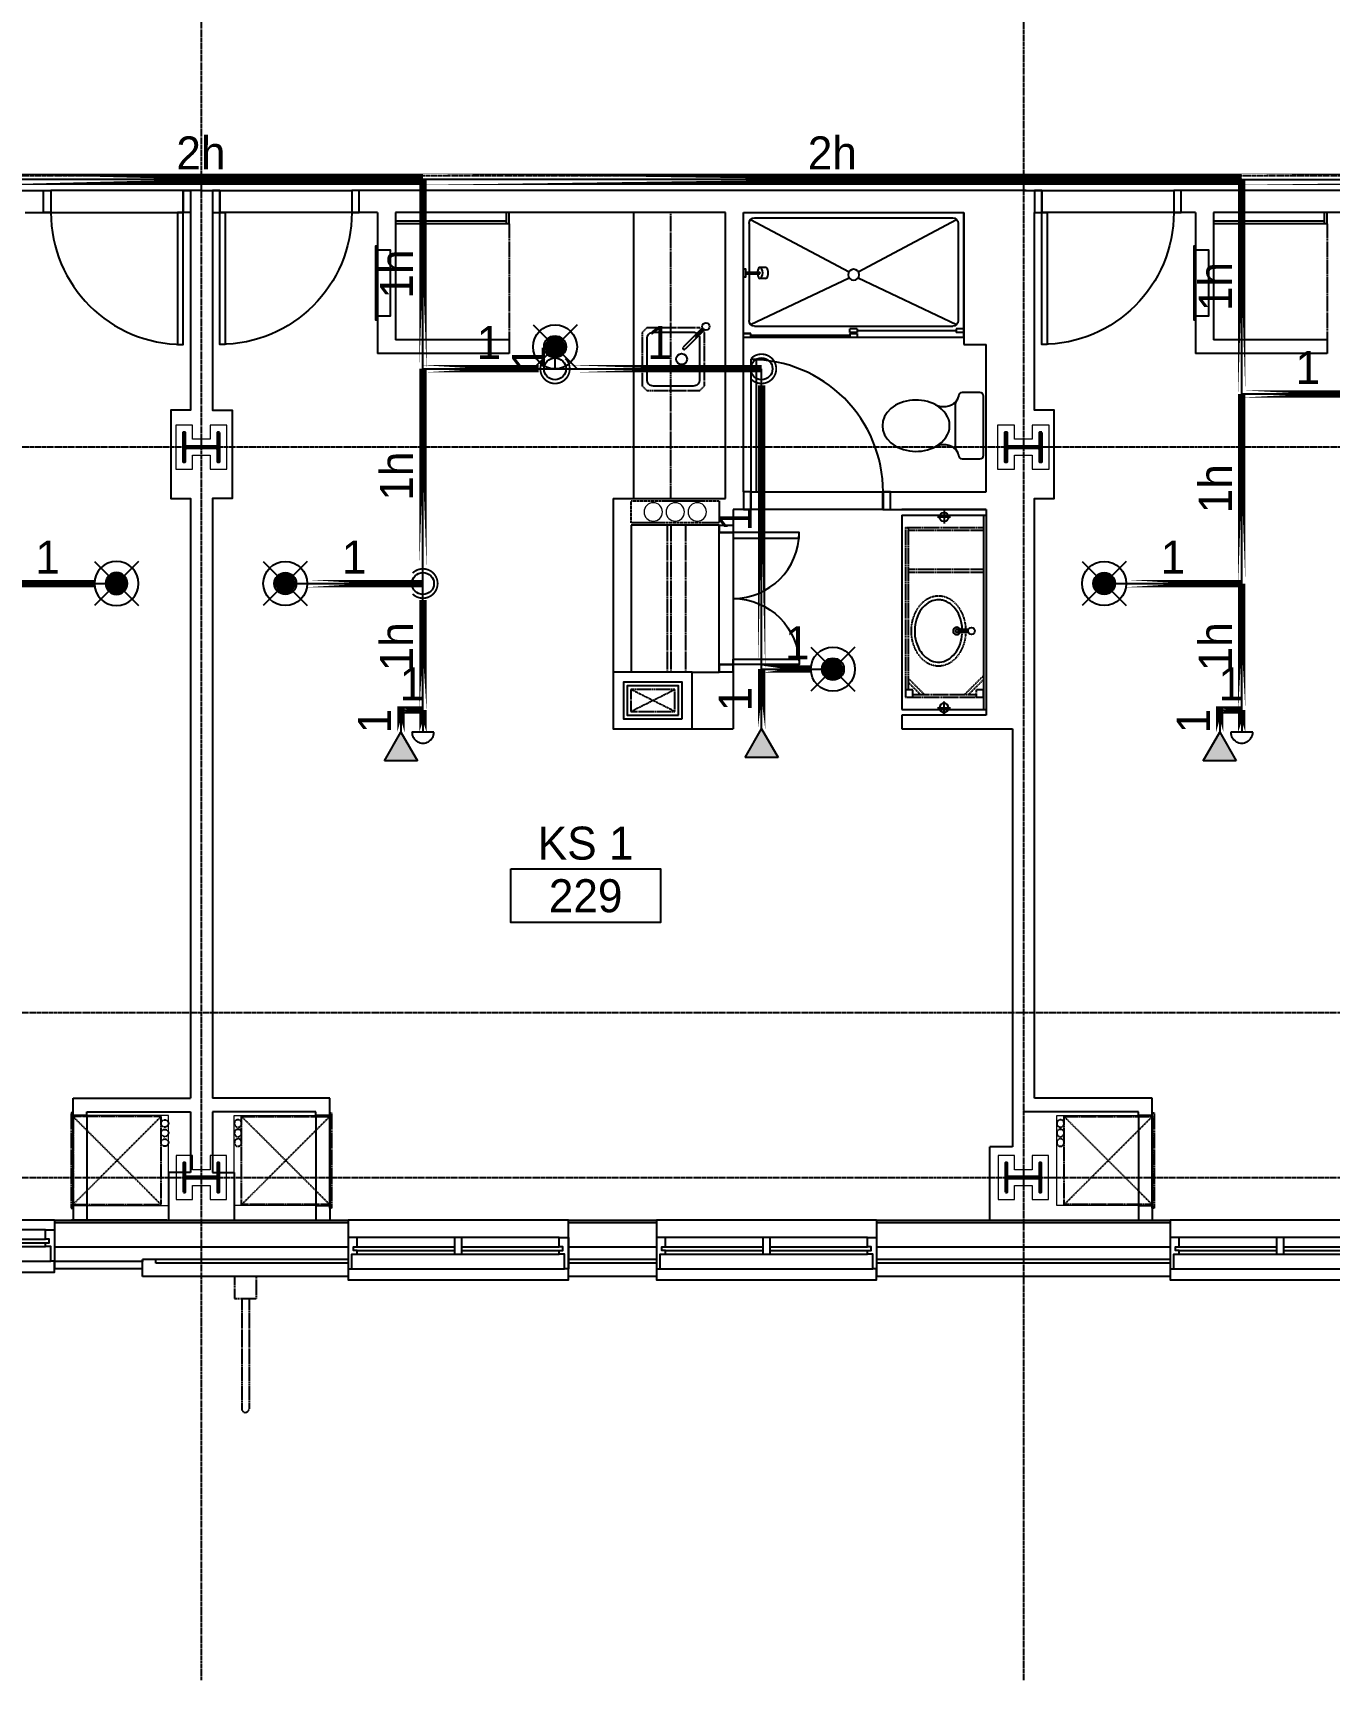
# Model space of a CAD drawing. Header units: inches. Extents: x -6955 to 13123, y -1334 to 3701.
# Drawn here: x 2515.7 to 2868.9, y 1223.6 to 1672.5 of the extents above; entities that cross this region are included whole.
import ezdxf
from ezdxf.enums import TextEntityAlignment as Align

# ---------------------------------------------------------------- set-up
doc = ezdxf.new("R2010")
doc.units = ezdxf.units.IN
doc.header["$MEASUREMENT"] = 0
doc.linetypes.add('CENTER2', pattern=[1.125, 0.75, -0.125, 0.125, -0.125])
doc.linetypes.add('HIDDEN2', pattern=[0.1875, 0.125, -0.0625])
for name, color, linetype, lineweight in [('A-Detl-Hatch', 1, 'Continuous', 18), ('A-Detl-Wide', 2, 'Continuous', 35), ('S-Detl-Hatch', 1, 'Continuous', 18)]:
    doc.layers.add(name, color=color, linetype=linetype, lineweight=lineweight)
for name, color, linetype in [('A-Door', 7, 'Continuous'), ('A-Door-Head', 8, 'Continuous'), ('A-Eqpm', 4, 'Continuous'), ('A-Flor-Case', 6, 'Continuous'), ('A-Flor-Case-Hidden', 8, 'HIDDEN2'), ('A-Flor-Outline', 4, 'Continuous'), ('A-Flor-Ovhd', 1, 'HIDDEN2'), ('A-Flor-Pfix', 7, 'Continuous'), ('A-Flor-Wall Mtd Fixture', 7, 'Continuous'), ('A-Glaz', 7, 'Continuous'), ('A-Glaz-Sill', 8, 'Continuous'), ('A-Grid(SmallScale)', 11, 'CENTER2'), ('A-HVAC', 6, 'HIDDEN2'), ('A-Tag-Rm(Scale)', 7, 'Continuous'), ('A-Wall-Full', 7, 'Continuous'), ('A-Wall-Hatch', 15, 'Continuous'), ('headdn', 7, 'Continuous'), ('PIPEBL', 4, 'Continuous'), ('pipemn', 6, 'Continuous'), ('PIPESPC', 7, 'Continuous'), ('S-Grid-Iden', 7, 'Continuous'), ('spk-cap', 7, 'Continuous'), ('spk-piperise', 7, 'Continuous'), ('TIDYPIPE', 7, 'Continuous')]:
    doc.layers.add(name, color=color, linetype=linetype)
doc.layers.add('G-Anno-Nplt', color=140, linetype='Continuous', lineweight=18, plot=False)
doc.styles.add('PIPE', font='PIPE.SHX')

# ---------------------------------------------------------------- blocks, each defined once
blk = doc.blocks.new('EXTERIOR WINDOW')
at = {"layer": 'A-Glaz'}
for p, q in [((3829.83, -10349.67), (3856.33, -10349.67)), ((3858.33, -10349.67), (3884.83, -10349.67)), ((3829.83, -10350.67), (3856.33, -10350.67)), ((3829.83, -10351.67), (3884.83, -10351.67)), ((3858.33, -10350.67), (3884.83, -10350.67))]:
    blk.add_line(p, q, dxfattribs=at)
for points in [[(3829.83, -10349.67), (3829.83, -10347.17), (3827.33, -10347.17), (3827.33, -10355.67), (3828.33, -10355.67), (3828.33, -10351.67), (3829.83, -10351.67), (3829.83, -10350.67), (3828.83, -10350.67), (3828.83, -10349.67), (3829.83, -10349.67)], [(3884.83, -10349.67), (3884.83, -10347.17), (3887.33, -10347.17), (3887.33, -10355.67), (3886.33, -10355.67), (3886.33, -10351.67), (3884.83, -10351.67), (3884.83, -10350.67), (3885.83, -10350.67), (3885.83, -10349.67), (3884.83, -10349.67)]]:
    blk.add_lwpolyline(points, dxfattribs=at)
blk.add_lwpolyline([(3858.33, -10347.17), (3856.33, -10347.17), (3856.33, -10351.67), (3858.33, -10351.67)], close=True, dxfattribs=at)
at = {"layer": 'A-Glaz-Sill'}
for p, q in [((3887.33, -10342.42), (3827.33, -10342.42)), ((3884.83, -10347.17), (3829.83, -10347.17)), ((3828.33, -10355.67), (3886.33, -10355.67))]:
    blk.add_line(p, q, dxfattribs=at)
blk.add_lwpolyline([(3827.33, -10355.67), (3827.33, -10358.67), (3887.33, -10358.67), (3887.33, -10355.67)], dxfattribs=at)
blk = doc.blocks.new('EXTERIOR WINDOW-2')
at = {"layer": 'A-Glaz'}
for p, q in [((10575, -9214.54), (10601.5, -9214.54)), ((10575, -9215.54), (10601.5, -9215.54)), ((10575, -9216.54), (10630, -9216.54)), ((10603.5, -9214.54), (10630, -9214.54)), ((10603.5, -9215.54), (10630, -9215.54))]:
    blk.add_line(p, q, dxfattribs=at)
for points in [[(10575, -9214.54), (10575, -9212.04), (10572.5, -9212.04), (10572.5, -9220.54), (10573.5, -9220.54), (10573.5, -9216.54), (10575, -9216.54), (10575, -9215.54), (10574, -9215.54), (10574, -9214.54), (10575, -9214.54)], [(10630, -9214.54), (10630, -9212.04), (10632.5, -9212.04), (10632.5, -9220.54), (10631.5, -9220.54), (10631.5, -9216.54), (10630, -9216.54), (10630, -9215.54), (10631, -9215.54), (10631, -9214.54), (10630, -9214.54)]]:
    blk.add_lwpolyline(points, dxfattribs=at)
blk.add_lwpolyline([(10603.5, -9212.04), (10601.5, -9212.04), (10601.5, -9216.54), (10603.5, -9216.54)], close=True, dxfattribs=at)
at = {"layer": 'A-Glaz-Sill'}
for p, q in [((10632.5, -9209.38), (10572.5, -9209.38)), ((10630, -9212.04), (10575, -9212.04)), ((10573.5, -9220.54), (10631.5, -9220.54))]:
    blk.add_line(p, q, dxfattribs=at)
blk.add_lwpolyline([(10572.5, -9220.54), (10572.5, -9223.54), (10632.5, -9223.54), (10632.5, -9220.54)], dxfattribs=at)
blk = doc.blocks.new('*U18')
at = {"layer": 'A-Detl-Hatch'}
h = blk.add_hatch(dxfattribs=at)
h.set_pattern_fill('ANSI32', color=256, scale=6, style=0)
h.set_pattern_definition([(45, (0, -4.865), (-1.591, 1.591), []), (45, (1.0607, -4.865), (-1.591, 1.591), [])])
edge = h.paths.add_edge_path()
edge.add_line((3.98, -9.73), (3.98, -9.295))
edge.add_line((3.98, -9.295), (0.645, -9.295))
edge.add_arc((0.645, -8.795), 0.5, 180, 270, ccw=False)
edge.add_line((0.145, -8.795), (0.145, -0.935))
edge.add_arc((0.645, -0.935), 0.5, 90, 180, ccw=False)
edge.add_line((0.645, -0.435), (3.98, -0.435))
edge.add_line((3.98, -0.435), (3.98, 0))
edge.add_line((3.98, 0), (-3.98, 0))
edge.add_line((-3.98, 0), (-3.98, -0.435))
edge.add_line((-3.98, -0.435), (-0.645, -0.435))
edge.add_arc((-0.645, -0.935), 0.5, 0, 90, ccw=False)
edge.add_line((-0.145, -0.935), (-0.145, -8.795))
edge.add_arc((-0.645, -8.795), 0.5, -90, 0, ccw=False)
edge.add_line((-0.645, -9.295), (-3.98, -9.295))
edge.add_line((-3.98, -9.295), (-3.98, -9.73))
edge.add_line((-3.98, -9.73), (3.98, -9.73))
at = {"color": 0, "linetype": 'ByBlock'}
blk.add_lwpolyline([(3.98, -9.73), (3.98, -9.295), (0.645, -9.295, -0.4142136), (0.145, -8.795), (0.145, -0.935, -0.4142136), (0.645, -0.435), (3.98, -0.435), (3.98, 0), (-3.98, 0), (-3.98, -0.435), (-0.645, -0.435, -0.4142136), (-0.145, -0.935), (-0.145, -8.795, -0.4142136), (-0.645, -9.295), (-3.98, -9.295), (-3.98, -9.73)], format="xyb", close=True, dxfattribs=at)
blk = doc.blocks.new('W10X33')
at = {"layer": 'S-Detl-Hatch'}
blk.add_lwpolyline([(13773.78, -7310.28), (13773.78, -7305.84), (13769.95, -7305.84), (13769.95, -7300.98), (13773.78, -7300.98), (13773.78, -7296.55), (13761.82, -7296.55), (13761.82, -7300.98), (13765.66, -7300.98), (13765.66, -7305.84), (13761.82, -7305.84), (13761.82, -7310.28)], close=True, dxfattribs=at)
at = {"layer": 'A-Detl-Wide'}
blk.add_blockref('*U18', (13767.8, -7298.55), dxfattribs=at)
blk = doc.blocks.new('*U24')
at = {"layer": 'A-Detl-Hatch'}
h = blk.add_hatch(dxfattribs=at)
h.set_pattern_fill('ANSI32', color=256, scale=6, style=0)
h.set_pattern_definition([(45, (0, -4.96), (-1.591, 1.591), []), (45, (1.0607, -4.96), (-1.591, 1.591), [])])
edge = h.paths.add_edge_path()
edge.add_line((3.9925, -9.92), (3.9925, -9.39))
edge.add_line((3.9925, -9.39), (0.6575, -9.39))
edge.add_arc((0.6575, -8.89), 0.5, 180, 270, ccw=False)
edge.add_line((0.1575, -8.89), (0.1575, -1.03))
edge.add_arc((0.6575, -1.03), 0.5, 90, 180, ccw=False)
edge.add_line((0.6575, -0.53), (3.9925, -0.53))
edge.add_line((3.9925, -0.53), (3.9925, 0))
edge.add_line((3.9925, 0), (-3.9925, 0))
edge.add_line((-3.9925, 0), (-3.9925, -0.53))
edge.add_line((-3.9925, -0.53), (-0.6575, -0.53))
edge.add_arc((-0.6575, -1.03), 0.5, 0, 90, ccw=False)
edge.add_line((-0.1575, -1.03), (-0.1575, -8.89))
edge.add_arc((-0.6575, -8.89), 0.5, -90, 0, ccw=False)
edge.add_line((-0.6575, -9.39), (-3.9925, -9.39))
edge.add_line((-3.9925, -9.39), (-3.9925, -9.92))
edge.add_line((-3.9925, -9.92), (3.9925, -9.92))
at = {"color": 0, "linetype": 'ByBlock'}
blk.add_lwpolyline([(3.9925, -9.92), (3.9925, -9.39), (0.6575, -9.39, -0.41421356), (0.1575, -8.89), (0.1575, -1.03, -0.41421356), (0.6575, -0.53), (3.9925, -0.53), (3.9925, 0), (-3.9925, 0), (-3.9925, -0.53), (-0.6575, -0.53, -0.41421356), (-0.1575, -1.03), (-0.1575, -8.89, -0.41421356), (-0.6575, -9.39), (-3.9925, -9.39), (-3.9925, -9.92)], format="xyb", close=True, dxfattribs=at)
blk = doc.blocks.new('w10x39')
at = {"layer": 'S-Detl-Hatch'}
blk.add_lwpolyline([(13843.55, -7311.37), (13843.55, -7306.84), (13839.72, -7306.84), (13839.72, -7301.98), (13843.55, -7301.98), (13843.55, -7297.45), (13831.57, -7297.45), (13831.57, -7301.98), (13835.4, -7301.98), (13835.4, -7306.84), (13831.57, -7306.84), (13831.57, -7311.37)], close=True, dxfattribs=at)
at = {"layer": 'A-Detl-Wide'}
blk.add_blockref('*U24', (13837.56, -7299.45), dxfattribs=at)
blk = doc.blocks.new('*U25')
at = {"layer": 'A-Detl-Hatch'}
h = blk.add_hatch(dxfattribs=at)
h.set_pattern_fill('ANSI32', color=256, scale=6, style=0)
h.set_pattern_definition([(45, (0, -5.05), (-1.591, 1.591), []), (45, (1.0607, -5.05), (-1.591, 1.591), [])])
edge = h.paths.add_edge_path()
edge.add_line((4.01, -10.1), (4.01, -9.48))
edge.add_line((4.01, -9.48), (0.675, -9.48))
edge.add_arc((0.675, -8.98), 0.5, 180, 270, ccw=False)
edge.add_line((0.175, -8.98), (0.175, -1.12))
edge.add_arc((0.675, -1.12), 0.5, 90, 180, ccw=False)
edge.add_line((0.675, -0.62), (4.01, -0.62))
edge.add_line((4.01, -0.62), (4.01, 0))
edge.add_line((4.01, 0), (-4.01, 0))
edge.add_line((-4.01, 0), (-4.01, -0.62))
edge.add_line((-4.01, -0.62), (-0.675, -0.62))
edge.add_arc((-0.675, -1.12), 0.5, 0, 90, ccw=False)
edge.add_line((-0.175, -1.12), (-0.175, -8.98))
edge.add_arc((-0.675, -8.98), 0.5, -90, 0, ccw=False)
edge.add_line((-0.675, -9.48), (-4.01, -9.48))
edge.add_line((-4.01, -9.48), (-4.01, -10.1))
edge.add_line((-4.01, -10.1), (4.01, -10.1))
at = {"color": 0, "linetype": 'ByBlock'}
blk.add_lwpolyline([(4.01, -10.1), (4.01, -9.48), (0.675, -9.48, -0.4142136), (0.175, -8.98), (0.175, -1.12, -0.4142136), (0.675, -0.62), (4.01, -0.62), (4.01, 0), (-4.01, 0), (-4.01, -0.62), (-0.675, -0.62, -0.4142136), (-0.175, -1.12), (-0.175, -8.98, -0.4142136), (-0.675, -9.48), (-4.01, -9.48), (-4.01, -10.1)], format="xyb", close=True, dxfattribs=at)
blk = doc.blocks.new('W10X45')
at = {"layer": 'S-Detl-Hatch'}
blk.add_lwpolyline([(13921.91, -7311.37), (13921.91, -7306.75), (13918.07, -7306.75), (13918.07, -7301.89), (13921.91, -7301.89), (13921.91, -7297.27), (13909.89, -7297.27), (13909.89, -7301.89), (13913.72, -7301.89), (13913.72, -7306.75), (13909.89, -7306.75), (13909.89, -7311.37)], close=True, dxfattribs=at)
at = {"layer": 'A-Detl-Wide'}
blk.add_blockref('*U25', (13915.9, -7299.27), dxfattribs=at)
blk = doc.blocks.new('HVAC UNIT NICHE')
at = {"layer": 'A-Door-Head'}
blk.add_lwpolyline([(4, 0), (28.5, 0), (28.5, -3.75), (4, -3.75)], close=True, dxfattribs=at)
at = {"layer": 'A-HVAC'}
for p, q in [((4.25, 0), (28.25, -24)), ((4.25, -24), (28.25, 0))]:
    blk.add_line(p, q, dxfattribs=at)
for points in [[(3.25, 0), (29.25, 0), (29.25, 0.5), (3.25, 0.5)], [(4.25, -24), (28.25, -24), (28.25, 0), (4.25, 0)]]:
    blk.add_lwpolyline(points, close=True, dxfattribs=at)
for centre in [(21.13, -25), (23.75, -25), (26.36, -25)]:
    blk.add_circle(centre, 1, dxfattribs=at)
at = {"layer": 'A-Wall-Full'}
for p, q in [((4, 0), (0, 0)), ((4, -3.75), (4, 0)), ((28.5, 0), (33.25, 0)), ((28.5, -3.75), (28.5, 0)), ((33.25, 0), (33.25, -26)), ((4, -3.75), (0, -3.75)), ((28.5, -3.75), (29.5, -3.75)), ((29.5, -3.75), (29.5, -26))]:
    blk.add_line(p, q, dxfattribs=at)
at = {"layer": 'G-Anno-Nplt'}
blk.add_lwpolyline([(4, 0), (4, -26), (28.5, -26), (28.5, 0)], close=True, dxfattribs=at)
blk = doc.blocks.new('36in door')
blk.add_lwpolyline([(-1.5, -36), (0, -36), (0, 0), (-1.5, 0)], close=True)
blk.add_arc((0, 0), 36, 180, 270)
blk = doc.blocks.new('Rm Tag')
blk.add_lwpolyline([(-0.2124, 0.0759), (0.2124, 0.0759), (0.2124, -0.0759), (-0.2124, -0.0759)], close=True)
for p in [(0, 0.2858), (0, 0.1493), (0, 0)]:
    blk.add_attdef('XXX', text='', height=0.0938).set_placement(p, align=Align.MIDDLE_CENTER)
blk = doc.blocks.new('BANNER PLAN')
for p, q in [((-1, -6), (-1, -36)), ((1, -6), (1, -36))]:
    blk.add_line(p, q)
blk.add_lwpolyline([(-3, -6), (3, -6), (3, 0), (-3, 0)], close=True)
blk.add_arc((0, -36), 1, 180, 0)
blk = doc.blocks.new('shower head')
for p, q in [((0.5, 0.25), (4.48, 0.25)), ((6.04, 1.5), (4.5, 1.5)), ((0.5, -0.25), (4.48, -0.25)), ((6.02, -1.5), (4.49, -1.5))]:
    blk.add_line(p, q)
blk.add_lwpolyline([(0, -1.12), (0.5, -1.12), (0.5, 1.12), (0, 1.12)], close=True)
at = {"extrusion": (0, 0, -1)}
for centre, start_param, end_param in [((4.5, 0), 4.878708, 10.826996), ((6.02, 0), 6.265998, 9.430839)]:
    blk.add_ellipse(centre, major_axis=(0, 1.5), ratio=0.483735, start_param=start_param, end_param=end_param, dxfattribs=at)
blk.add_open_spline([(4.48, 0.25), (4.49, 0.2), (4.49, 0.16), (4.49, 0.11), (4.5, 0.04), (4.5, -0.04), (4.49, -0.11), (4.49, -0.16), (4.49, -0.21), (4.48, -0.25)], degree=3, knots=[7.6339989, 7.6339989, 7.6339989, 7.6339989, 7.7552894, 7.7552894, 7.7552894, 7.9540134, 7.9540134, 7.9540134, 8.074038, 8.074038, 8.074038, 8.074038])
blk = doc.blocks.new('shower door')
at = {"layer": 'A-Flor-Case'}
for p, q in [((-31, -1), (-31, 0)), ((-29, 0), (-31, 0)), ((-29, -1), (-29, 0)), ((0, 0), (-2, 0)), ((-2, 0), (-2, -1)), ((-59.99, -1.26), (-57.99, -1.26)), ((-59.99, -2.26), (-57.99, -2.26)), ((-57.99, -2.26), (-57.99, -1.26)), ((-57.99, -1.76), (-31, -1.76)), ((-29, -1), (-31, -1)), ((-31, -1.26), (-29, -1.26)), ((-31, -2.26), (-31, -1.26)), ((-31, -2.26), (-29, -2.26)), ((-2, -0.5), (-29, -0.5)), ((-29, -1.26), (-29, -2.26)), ((0, -1), (-2, -1)), ((-2, -1), (0, -1))]:
    blk.add_line(p, q, dxfattribs=at)
blk = doc.blocks.new('30x34 shower')
at = {"layer": 'A-Flor-Pfix'}
for p, q in [((0, -34), (0, 0)), ((60, 0), (0, 0)), ((60, -34), (60, 0)), ((1.5, -3), (1.5, -29.5)), ((28.75, -16.18), (1.94, -1.94)), ((57, -1.5), (3, -1.5)), ((58.06, -1.94), (31.25, -16.18)), ((58.5, -3), (58.5, -29.5)), ((28.75, -17.82), (1.94, -30.56)), ((58.06, -30.56), (31.25, -17.82)), ((57, -31), (3, -31)), ((60, -34), (0, -34))]:
    blk.add_line(p, q, dxfattribs=at)
blk.add_circle((30, -17), 1.5, dxfattribs=at)
for centre, start, end in [((3, -3), 90, 180), ((57, -3), 0, 90), ((3, -29.5), 180, 270), ((57, -29.5), 270, 0)]:
    blk.add_arc(centre, 1.5, start, end, dxfattribs=at)
at = {"xscale": -1, "rotation": 179.9999999999999}
blk.add_blockref('shower door', (60, -34), dxfattribs=at)
at = {"layer": 'A-Flor-Pfix', "rotation": 180.0000000001253}
blk.add_blockref('shower head', (60, -16.5), dxfattribs=at)
blk = doc.blocks.new('Toiliet American Std Cadet Pro')
for p, q in [((5.84, 9.06), (1, 9.06)), ((0, 8.06), (0, -8.06)), ((6.84, 7.9), (6.84, 8.06)), ((7.53, 6.52), (7, 7.36)), ((7.69, -5.98), (7.69, 5.98)), ((6.84, -8.06), (6.84, -7.9)), ((7, -7.36), (7.53, -6.52)), ((1, -9.06), (5.84, -9.06))]:
    blk.add_line(p, q)
for centre, radius, start, end in [((1, 8.06), 1, 90, 180), ((5.84, 8.06), 1, 0, 90), ((7.84, 7.9), 1, 180, 212.4157), ((6.69, 5.98), 1, 0, 32.4157), ((10.89, 10.1), 4.91, 226.8784, 295.5831), ((1, -8.06), 1, 180, 270), ((5.84, -8.06), 1, 270, 0), ((7.84, -7.9), 1, 147.5844, 180), ((10.89, -10.1), 4.91, 64.417, 133.1217), ((6.69, -5.98), 1, 327.5844, 0)]:
    blk.add_arc(centre, radius, start, end)
for start_param, end_param in [(2.197169, 4.086017), (4.086017, 8.480354)]:
    blk.add_ellipse((18.39, 0), major_axis=(9.17, 0), ratio=0.762999, start_param=start_param, end_param=end_param)
blk = doc.blocks.new('Plumbing Chase')
at = {"layer": 'A-Flor-Outline', "linetype": 'HIDDEN2', "ltscale": 0.5}
blk.add_lwpolyline([(0.625, 0), (6.625, 0), (6.625, 24), (0.625, 24)], close=True, dxfattribs=at)
at = {"layer": 'G-Anno-Nplt'}
for centre in [(3.625, 18), (3.625, 12), (3.625, 6)]:
    blk.add_circle(centre, 2.5, dxfattribs=at)
blk = doc.blocks.new('18in door')
blk.add_lwpolyline([(0, 0), (1.5, 0), (1.5, 18), (0, 18)], close=True)
blk.add_arc((0, 0), 18, 0, 90)
blk = doc.blocks.new('Single 12x6 HVAC Shaft')
at = {"layer": 'A-Flor-Outline'}
blk.add_lwpolyline([(3.75, 17.75), (11.75, 17.75), (11.75, 3.75), (3.75, 3.75)], close=True, dxfattribs=at)
at = {"layer": 'A-HVAC'}
for p, q in [((4.75, 16.75), (10.75, 4.75)), ((4.75, 4.75), (10.75, 16.75))]:
    blk.add_line(p, q, dxfattribs=at)
blk.add_lwpolyline([(4.75, 16.75), (10.75, 16.75), (10.75, 4.75), (4.75, 4.75)], close=True, dxfattribs=at)
at = {"layer": 'A-Wall-Full'}
for points in [[(0, 21.5), (15.5, 21.5), (15.5, 0), (0, 0)], [(2.75, 18.75), (12.75, 18.75), (12.75, 2.75), (2.75, 2.75)]]:
    blk.add_lwpolyline(points, close=True, dxfattribs=at)
blk = doc.blocks.new('sink1915rear')
for p, q in [((-0.37, -1.9), (-0.37, -5.29)), ((-0.12, -1.97), (-0.12, -4.54)), ((0.13, -1.97), (0.13, -4.54)), ((0.38, -1.9), (0.38, -5.29)), ((0.38, -5.29), (-0.37, -5.29)), ((0.13, -4.54), (-0.12, -4.54))]:
    blk.add_line(p, q)
blk.add_circle((0, -1.04), 0.938)
for start, end in [(112.0243, 67.9757), (138.5829, 221.4171), (318.587, 41.413), (264.1135, 275.8865)]:
    blk.add_arc((0, -5.04), 1, start, end)
blk.add_open_spline([(-0.75, -3.54), (-1.37, -3.58), (-1.99, -3.68), (-3.59, -4.07), (-4.53, -4.46), (-6.15, -5.47), (-6.84, -6.09), (-7.86, -7.44), (-8.21, -8.17), (-8.46, -9.28), (-8.5, -9.65), (-8.5, -10.01), (-8.5, -10.59), (-8.4, -11.17), (-7.93, -12.47), (-7.49, -13.18), (-6.28, -14.46), (-5.51, -15.02), (-3.75, -15.9), (-2.76, -16.21), (-0.69, -16.54), (0.38, -16.56), (2.47, -16.29), (3.47, -16), (5.27, -15.17), (6.07, -14.63), (7.34, -13.38), (7.81, -12.68), (8.41, -11.21), (8.54, -10.45), (8.44, -8.94), (8.22, -8.19), (7.42, -6.76), (6.85, -6.1), (5.41, -4.95), (4.55, -4.47), (2.7, -3.81), (1.74, -3.61), (0.75, -3.54)], degree=3, knots=[4.798605, 4.798605, 4.798605, 4.798605, 5.014176, 5.014176, 5.378501, 5.378501, 5.742827, 5.742827, 6.107152, 6.107152, 6.283185, 6.283185, 6.283185, 6.561131, 6.561131, 6.925457, 6.925457, 7.289782, 7.289782, 7.654107, 7.654107, 8.018433, 8.018433, 8.382758, 8.382758, 8.747084, 8.747084, 9.111409, 9.111409, 9.475734, 9.475734, 9.84006, 9.84006, 10.204385, 10.204385, 10.56871, 10.56871, 10.909356, 10.909356, 10.909356, 10.909356])
at = {"layer": 'A-Flor-Case-Hidden', "linetype": 'HIDDEN2', "ltscale": 0.25}
blk.add_ellipse((0, -10.01), major_axis=(-9.5, 0), ratio=0.789474, start_param=4.791408, end_param=10.916548, dxfattribs=at)
blk = doc.blocks.new('wall sconce')
for p, q in [((0, 0), (3.75, 0)), ((2, -1.75), (2, 1.75))]:
    blk.add_line(p, q)
blk.add_circle((2, 0), 1.25)
blk = doc.blocks.new('41in Std Vanity')
at = {"layer": 'A-Flor-Case'}
for p, q in [((23, 54.5), (0, 54.5)), ((0.75, 1.5), (0.75, 54.5)), ((23, 1.5), (23, 54.5)), ((23, 1.5), (0, 1.5))]:
    blk.add_line(p, q, dxfattribs=at)
at = {"layer": 'A-Flor-Case-Hidden'}
for p, q in [((22, 51.12), (0.75, 51.12)), ((4.83, 50.38), (0.75, 46.3)), ((5.89, 50.38), (0.75, 45.24)), ((20, 50.38), (2.75, 50.38)), ((16.86, 50.38), (21.25, 45.99)), ((17.92, 50.38), (21.25, 47.05)), ((22, 4.88), (22, 51.12)), ((21.25, 4.88), (21.25, 49.12)), ((21.25, 17), (0.75, 17)), ((21.25, 16.25), (0.75, 16.25)), ((21.25, 5.62), (0.75, 5.62)), ((22, 4.88), (0.75, 4.88))]:
    blk.add_line(p, q, dxfattribs=at)
for points in [[(0.75, 49.12), (2.75, 49.12), (2.75, 51.12), (0.75, 51.12)], [(20, 49.12), (22, 49.12), (22, 51.12), (20, 51.12)]]:
    blk.add_lwpolyline(points, close=True, dxfattribs=at)
at = {"layer": 'A-Wall-Full'}
for p, q in [((0, 0), (0, 56)), ((0, 56), (23, 56)), ((23, 0), (0, 0))]:
    blk.add_line(p, q, dxfattribs=at)
at = {"layer": 'A-Flor-Pfix', "rotation": 90}
blk.add_blockref('sink1915rear', (2.99, 33.06), dxfattribs=at)
at = {"layer": 'A-Flor-Wall Mtd Fixture', "xscale": -1, "rotation": 90}
blk.add_blockref('wall sconce', (11.5, 56), dxfattribs=at)
at = {"layer": 'A-Flor-Wall Mtd Fixture', "rotation": 90}
blk.add_blockref('wall sconce', (11.5, 0), dxfattribs=at)
blk = doc.blocks.new('kitchen faucet')
for p, q in [((0.93, 0.38), (8.38, 0.38)), ((1, 0.12), (4, 0.12)), ((4, -0.12), (4, 0.12)), ((0.93, -0.38), (8.38, -0.38)), ((1, -0.12), (4, -0.12))]:
    blk.add_line(p, q)
blk.add_circle((0, 0), 1)
blk.add_arc((8.38, 0), 0.375, 270, 90)
blk = doc.blocks.new('kitchen sink')
blk.add_lwpolyline([(-14.94, -6.97, 0.143329), (-14, -7.25), (-3, -7.25, 0.414214), (-1.25, -5.5), (-1.25, 5.5, 0.414214), (-3, 7.25), (-14, 7.25, 0.414214), (-15.75, 5.5), (-15.75, -5.5, 0.143329), (-15.47, -6.44, 0.143329)], format="xyb")
blk.add_circle((-10.75, 0), 1.5)
at = {"layer": 'A-Flor-Case-Hidden'}
for p, q in [((-15.75, 8.5), (-17, 7.25)), ((-1.25, 8.5), (0, 7.25)), ((-16.64, -7.61), (-17, -7.25)), ((-15.75, -8.5), (-16.11, -8.14)), ((-1.25, -8.5), (0, -7.25))]:
    blk.add_line(p, q, dxfattribs=at)
for points in [[(-17, 7.25), (-17, -7.25)], [(-1.25, 8.5), (-15.75, 8.5)], [(0, -7.25), (0, 7.25)], [(-15.75, -8.5), (-1.25, -8.5)]]:
    blk.add_lwpolyline(points, dxfattribs=at)
at = {"rotation": 45.00000000000001}
blk.add_blockref('kitchen faucet', (-17.38, -8.88), dxfattribs=at)
blk = doc.blocks.new('PIPESPC')
at = {"layer": 'PIPESPC', "style": 'PIPE', "width": 0.9}
blk.add_attdef('SIZE', text='', height=9, dxfattribs=at).set_placement((0, 4.02), align=Align.CENTER)
at = {"layer": 'PIPESPC', "style": 'PIPE', "flags": 1}
blk.add_attdef('SCHED', (25.3, 3.89), '', height=9, dxfattribs=at)
blk = doc.blocks.new('side2')
for p, q in [((0, 0), (7.79, 4.5)), ((7.79, 4.5), (7.79, -4.5)), ((7.79, -4.5), (0, 0))]:
    blk.add_line(p, q)
blk.add_solid([(7.79, -4.5), (0, 0), (7.79, 4.5)])
blk = doc.blocks.new('dpend2')
for p, q in [((-6, -6), (6, 6)), ((6, -6), (-6, 6))]:
    blk.add_line(p, q)
for radius in [6, 3]:
    blk.add_circle((0, 0), radius)
for points in [[(0, 0), (-3, 0), (-2.08, 2.07)], [(0, 0), (-3, 0), (-2.08, -2.07)], [(0, 0), (0, 3), (-2.12, 2.14)], [(0, 0), (0, -3), (-2.12, -2.14)], [(0, 0), (0, 3), (2.12, 2.14)], [(0, 0), (3, 0), (2.08, 2.07)], [(0, 0), (3, 0), (2.08, -2.07)], [(0, 0), (0, -3), (2.12, -2.14)]]:
    blk.add_solid(points)
blk = doc.blocks.new('rise')
blk.add_circle((0, 0), 3)
blk = doc.blocks.new('CAP')
blk.add_line((0, 3), (0, -3))
blk.add_arc((0, 0), 3, 270, 90)
blk = doc.blocks.new('TIDYRUN')
at = {"const_width": 0.5}
blk.add_lwpolyline([(-2.83, 2.83, -2.414214), (-2.83, -2.83, -1.737895)], format="xyb", dxfattribs=at)

msp = doc.modelspace()

# ---------------------------------------------------------------- linework, layer by layer
at = {"layer": 'A-Door'}
for points in [[(2520.5897, 1623.5773), (2518.5897, 1623.5773), (2518.5897, 1629.5773), (2520.5897, 1629.5773)], [(2558.5897, 1623.5773), (2556.5897, 1623.5773), (2556.5897, 1629.5773), (2558.5897, 1629.5773)], [(2564.5897, 1623.5773), (2566.5897, 1623.5773), (2566.5897, 1629.5773), (2564.5897, 1629.5773)], [(2602.5897, 1623.5773), (2604.5897, 1623.5773), (2604.5897, 1629.5773), (2602.5897, 1629.5773)], [(2788.5897, 1623.5773), (2790.5897, 1623.5773), (2790.5897, 1629.5773), (2788.5897, 1629.5773)], [(2826.5897, 1623.5773), (2828.5897, 1623.5773), (2828.5897, 1629.5773), (2826.5897, 1629.5773)], [(2709.348, 1542.5773), (2711.348, 1542.5773), (2711.348, 1547.4523), (2709.348, 1547.4523)], [(2747.348, 1542.5773), (2749.348, 1542.5773), (2749.348, 1547.4523), (2747.348, 1547.4523)], [(2706.4747, 1536.3388), (2702.7247, 1536.3388), (2702.7247, 1538.3388), (2706.4747, 1538.3388)], [(2706.4747, 1500.3388), (2702.7247, 1500.3388), (2702.7247, 1498.3388), (2706.4747, 1498.3388)]]:
    msp.add_lwpolyline(points, close=True, dxfattribs=at)
at = {"layer": 'A-Door-Head'}
for points in [[(2520.5897, 1623.5773), (2556.5897, 1623.5773), (2556.5897, 1629.5773), (2520.5897, 1629.5773)], [(2602.5897, 1623.5773), (2566.5897, 1623.5773), (2566.5897, 1629.5773), (2602.5897, 1629.5773)], [(2826.5897, 1623.5773), (2790.5897, 1623.5773), (2790.5897, 1629.5773), (2826.5897, 1629.5773)], [(2747.348, 1542.5773), (2711.348, 1542.5773), (2711.348, 1547.4523), (2747.348, 1547.4523)], [(2706.4747, 1500.3388), (2702.7247, 1500.3388), (2702.7247, 1536.3388), (2706.4747, 1536.3388)]]:
    msp.add_lwpolyline(points, close=True, dxfattribs=at)
at = {"layer": 'A-Eqpm'}
for points in [[(2609.5797, 1594.3287), (2609.5797, 1614.3287), (2609.0797, 1614.3287), (2609.0797, 1594.3287)], [(2609.5797, 1595.3287), (2609.5797, 1613.3287), (2613.0797, 1613.3287), (2613.0797, 1595.3287)], [(2832.5097, 1594.3287), (2832.5097, 1614.3287), (2832.0097, 1614.3287), (2832.0097, 1594.3287)], [(2832.5097, 1595.3287), (2832.5097, 1613.3287), (2836.0097, 1613.3287), (2836.0097, 1595.3287)]]:
    msp.add_lwpolyline(points, close=True, dxfattribs=at)
at = {"layer": 'A-Flor-Case'}
for p, q in [((2644.7047, 1621.2023), (2614.4547, 1621.2023)), ((2645.4547, 1620.4523), (2614.4547, 1620.4523)), ((2644.7047, 1620.4523), (2644.7047, 1623.4523)), ((2645.4547, 1620.4523), (2645.4547, 1623.4523)), ((2679.4547, 1545.5773), (2679.4547, 1623.5773)), ((2867.6347, 1621.2023), (2837.3847, 1621.2023)), ((2868.3847, 1620.4523), (2837.3847, 1620.4523)), ((2867.6347, 1620.4523), (2867.6347, 1623.4523)), ((2868.3847, 1620.4523), (2868.3847, 1623.4523))]:
    msp.add_line(p, q, dxfattribs=at)
at = {"layer": 'A-Flor-Ovhd'}
for p, q in [((2645.4547, 1620.4523), (2645.4547, 1588.8273)), ((2689.4547, 1623.5773), (2689.4547, 1545.8273)), ((2868.3847, 1620.4523), (2868.3847, 1588.8273)), ((2688.5197, 1538.2023), (2688.5197, 1498.3273)), ((2689.5197, 1538.2023), (2689.5197, 1498.3273)), ((2693.5197, 1538.2023), (2693.5197, 1498.3273))]:
    msp.add_line(p, q, dxfattribs=at)
at = {"layer": 'A-Grid(SmallScale)'}
for p, q in [((2561.5897, 1223.6428), (2561.5897, 3132.3201)), ((2785.5897, 3132.3201), (2785.5897, 1223.6428)), ((3801.5897, 1633.5773), (-6.4103, 1633.5773)), ((3801.5897, 1559.5773), (-6.4103, 1559.5773)), ((-6.4103, 1405.5773), (3801.5897, 1405.5773)), ((-6.4103, 1360.5773), (3801.5897, 1360.5773))]:
    msp.add_line(p, q, dxfattribs=at)
at = {"layer": 'A-Wall-Full'}
for p, q in [((2336.8497, 1629.5773), (2520.5897, 1629.5773)), ((2520.5897, 1629.5773), (2520.5897, 1623.5773)), ((2556.5897, 1629.5773), (2556.5897, 1623.5773)), ((2561.5897, 1629.5773), (2556.5897, 1629.5773)), ((2561.5897, 1629.5773), (2566.5897, 1629.5773)), ((2566.5897, 1629.5773), (2566.5897, 1623.5773)), ((2786.3297, 1629.5773), (2602.5897, 1629.5773)), ((2602.5897, 1629.5773), (2602.5897, 1623.5773)), ((2785.5897, 1629.5773), (2790.5897, 1629.5773)), ((2790.5897, 1629.5773), (2790.5897, 1623.5773)), ((3009.5897, 1629.5773), (2826.5897, 1629.5773)), ((2826.5897, 1629.5773), (2826.5897, 1623.5773)), ((2513.5997, 1623.5773), (2520.5897, 1623.5773)), ((2558.5897, 1623.5773), (2556.5897, 1623.5773)), ((2564.5897, 1623.5773), (2566.5897, 1623.5773)), ((2609.5797, 1623.5773), (2602.5897, 1623.5773)), ((2609.5797, 1623.5773), (2609.5797, 1585.0773)), ((2614.4547, 1623.5773), (2614.4547, 1588.8273)), ((2704.4547, 1623.5773), (2614.4547, 1623.5773)), ((2704.4547, 1545.5773), (2704.4547, 1623.5773)), ((2709.3297, 1623.5773), (2765.8297, 1623.5773)), ((2709.3297, 1547.4523), (2709.3297, 1623.5773)), ((2769.3297, 1623.5773), (2769.3297, 1587.5773)), ((2788.5897, 1623.5773), (2790.5897, 1623.5773)), ((2832.5097, 1623.5773), (2826.5897, 1623.5773)), ((2832.5097, 1623.5773), (2832.5097, 1585.0773)), ((2837.3847, 1623.5773), (2837.3847, 1588.8273)), ((2927.3847, 1623.5773), (2837.3847, 1623.5773)), ((2645.4547, 1585.0773), (2609.5797, 1585.0773)), ((2645.4547, 1588.8273), (2614.4547, 1588.8273)), ((2645.4547, 1588.8273), (2645.4547, 1585.0773)), ((2769.3297, 1587.5773), (2775.4747, 1587.5773)), ((2775.4747, 1547.4523), (2775.4747, 1587.5773)), ((2775.4747, 1547.4523), (2775.4747, 1587.5773)), ((2868.3847, 1585.0773), (2832.5097, 1585.0773)), ((2868.3847, 1588.8273), (2837.3847, 1588.8273)), ((2868.3847, 1588.8273), (2868.3847, 1585.0773)), ((2673.8497, 1545.5773), (2679.2047, 1545.5773)), ((2673.8497, 1545.5773), (2673.8497, 1482.8273)), ((2679.2047, 1545.5773), (2704.4547, 1545.5773)), ((2711.3297, 1547.4523), (2709.3297, 1547.4523)), ((2711.3297, 1547.4523), (2709.3297, 1547.4523)), ((2711.3297, 1547.4523), (2711.3297, 1542.5773)), ((2747.3297, 1547.4523), (2775.4747, 1547.4523)), ((2747.3297, 1542.5773), (2747.3297, 1547.4523)), ((2711.3297, 1542.5773), (2706.4747, 1542.5773)), ((2706.4747, 1542.5773), (2706.4747, 1536.3273)), ((2747.3297, 1542.5773), (2775.4747, 1542.5773)), ((2775.4747, 1542.5773), (2752.4747, 1542.5773)), ((2678.7247, 1538.3273), (2678.7247, 1498.3273)), ((2702.7247, 1538.3273), (2678.7247, 1538.3273)), ((2702.7247, 1538.3273), (2702.7247, 1536.3273)), ((2706.4747, 1536.3273), (2702.7247, 1536.3273)), ((2706.4747, 1500.3273), (2702.7247, 1500.3273)), ((2702.7247, 1498.3273), (2702.7247, 1500.3273)), ((2706.4747, 1500.3273), (2706.4747, 1482.8273)), ((2695.3497, 1498.3273), (2702.7247, 1498.3273)), ((2775.4747, 1486.5773), (2752.4747, 1486.5773)), ((2752.4747, 1486.5773), (2752.4747, 1482.8273)), ((2673.8497, 1482.8273), (2706.4747, 1482.8273)), ((2752.4747, 1482.8273), (2782.5897, 1482.8273)), ((2782.5897, 1482.8273), (2782.5897, 1368.9423)), ((2552.4722, 1382.2023), (2558.5897, 1382.2023)), ((2552.4722, 1378.4523), (2558.5897, 1378.4523)), ((2558.5897, 1378.4523), (2558.5897, 1361.9423)), ((2570.7072, 1382.2023), (2564.5897, 1382.2023)), ((2570.7072, 1378.4523), (2564.5897, 1378.4523)), ((2564.5897, 1378.4523), (2564.5897, 1361.9423)), ((2794.7072, 1378.4523), (2785.5897, 1378.4523)), ((2794.7072, 1382.2023), (2788.5897, 1382.2023)), ((2782.5897, 1368.9423), (2776.4722, 1368.9423)), ((2776.4722, 1348.9523), (2776.4722, 1368.9423)), ((2558.5897, 1361.9423), (2552.6097, 1361.9423)), ((2552.6097, 1361.9423), (2552.6097, 1348.9298)), ((2564.5897, 1361.9423), (2570.5697, 1361.9423)), ((2570.5697, 1361.9423), (2570.5697, 1348.9298)), ((2521.5894, 1348.9523), (2521.5894, 1335.7023)), ((2521.5894, 1348.9523), (2601.5899, 1348.9523)), ((2552.1572, 1348.9523), (2526.1697, 1348.9523)), ((2571.0222, 1348.9523), (2597.0097, 1348.9523)), ((2601.5899, 1348.988), (2601.5899, 1333.613)), ((2661.5906, 1348.988), (2661.5906, 1333.613)), ((2661.5906, 1348.9523), (2685.5887, 1348.9523)), ((2685.5887, 1348.988), (2685.5887, 1333.613)), ((2745.5894, 1348.988), (2745.5894, 1333.613)), ((2745.5894, 1348.9523), (2825.5899, 1348.9523)), ((2825.5899, 1348.988), (2825.5899, 1333.613)), ((2545.5897, 1335.7023), (2521.5894, 1335.7023)), ((2545.5897, 1333.5773), (2545.5897, 1335.7023)), ((2601.5909, 1333.5773), (2545.5897, 1333.5773)), ((2685.5888, 1333.5773), (2661.5888, 1333.5773)), ((2825.5909, 1333.5773), (2745.5885, 1333.5773))]:
    msp.add_line(p, q, dxfattribs=at)
for points in [[(2558.5897, 1623.5773), (2558.5897, 1569.6823), (2553.2247, 1569.6823), (2553.2247, 1545.5773), (2558.5897, 1545.5773), (2558.5897, 1382.2023)], [(2564.5897, 1623.5773), (2564.5897, 1569.6823), (2569.9547, 1569.6823), (2569.9547, 1545.5773), (2564.5897, 1545.5773), (2564.5897, 1382.2023)], [(2788.5897, 1382.2023), (2788.5897, 1545.5773), (2793.9547, 1545.5773), (2793.9547, 1569.6823), (2788.5897, 1569.6823), (2788.5897, 1623.5773)]]:
    msp.add_lwpolyline(points, dxfattribs=at)
at = {"layer": 'A-Wall-Hatch'}
for p, q in [((2521.5894, 1348.3273), (2601.5899, 1348.3273)), ((2661.5906, 1348.3273), (2685.5887, 1348.3273)), ((2745.5894, 1348.3273), (2825.5899, 1348.3273)), ((2521.5894, 1341.7023), (2601.5899, 1341.7023)), ((2545.5897, 1337.7023), (2521.5894, 1337.7023)), ((2601.5899, 1338.2023), (2545.5897, 1338.2023)), ((2545.5897, 1338.2023), (2545.5897, 1337.7023)), ((2545.5897, 1335.7023), (2545.5897, 1338.2023)), ((2549.2147, 1337.2023), (2549.2147, 1338.2023)), ((2661.5906, 1341.7023), (2685.5887, 1341.7023)), ((2685.5887, 1338.2023), (2661.5906, 1338.2023)), ((2745.5894, 1341.7023), (2825.5899, 1341.7023)), ((2825.5899, 1338.2023), (2745.5894, 1338.2023)), ((2601.5899, 1337.2023), (2549.2147, 1337.2023)), ((2685.5887, 1337.2023), (2661.5906, 1337.2023)), ((2825.5899, 1337.2023), (2745.5894, 1337.2023))]:
    msp.add_line(p, q, dxfattribs=at)
at = {"layer": 'PIPEBL'}
for p, q in [((2621.9647, 1580.9423), (2621.9647, 1632.5773)), ((2845.1047, 1574.1078), (2845.1047, 1632.5773)), ((2657.9647, 1580.9423), (2657.9647, 1586.9423)), ((2621.9647, 1522.4423), (2621.9647, 1580.9423)), ((2621.9647, 1580.9423), (2657.9647, 1580.9423)), ((2657.9647, 1580.9423), (2714.2419, 1580.9423)), ((2714.2419, 1499.1091), (2714.2419, 1580.9423)), ((2845.1047, 1522.4423), (2845.1047, 1574.1078)), ((2845.1047, 1574.1078), (2881.1047, 1574.1078)), ((2500.9647, 1522.4423), (2538.4647, 1522.4423)), ((2584.4647, 1522.4423), (2621.9647, 1522.4423)), ((2621.9647, 1487.9423), (2621.9647, 1522.4423)), ((2807.6047, 1522.4423), (2845.1047, 1522.4423)), ((2845.1047, 1487.9423), (2845.1047, 1522.4423)), ((2714.2419, 1482.8273), (2714.2419, 1499.1091)), ((2714.2419, 1499.1091), (2733.6938, 1499.1091)), ((2615.9647, 1487.9423), (2621.9647, 1487.9423)), ((2615.9647, 1487.9423), (2615.9647, 1481.9423)), ((2621.9647, 1487.9423), (2621.9647, 1481.9423)), ((2839.1047, 1487.9423), (2845.1047, 1487.9423)), ((2839.1047, 1487.9423), (2839.1047, 1481.9423)), ((2845.1047, 1487.9423), (2845.1047, 1481.9423))]:
    msp.add_line(p, q, dxfattribs=at)
at = {"layer": 'pipemn'}
for p, q in [((2621.9647, 1632.5773), (2500.9647, 1632.5773)), ((2845.1047, 1632.5773), (2621.9647, 1632.5773)), ((2845.1047, 1632.5773), (3070.4192, 1632.5773))]:
    msp.add_line(p, q, dxfattribs=at)
at = {"layer": 'TIDYPIPE', "color": 7}
for points, const_width in [([(2500.9647, 1632.5773), (2621.9647, 1632.5773)], 3), ([(2621.9647, 1632.5773), (2845.1047, 1632.5773)], 3), ([(2845.1047, 1632.5773), (3070.4192, 1632.5773)], 3), ([(2621.9647, 1580.9423), (2621.9647, 1632.5773)], 2), ([(2845.1047, 1574.1078), (2845.1047, 1632.5773)], 2), ([(2621.9647, 1526.9423), (2621.9647, 1580.9423)], 2), ([(2621.9647, 1580.9423), (2653.4647, 1580.9423)], 2), ([(2662.4647, 1580.9423), (2714.2419, 1580.9423)], 2), ([(2714.2419, 1499.1091), (2714.2419, 1576.4423)], 2), ([(2845.1047, 1522.4423), (2845.1047, 1574.1078)], 2), ([(2845.1047, 1574.1078), (2881.1047, 1574.1078)], 2), ([(2500.9647, 1522.4423), (2532.4647, 1522.4423)], 2), ([(2590.4647, 1522.4423), (2621.9647, 1522.4423)], 2), ([(2813.6047, 1522.4423), (2845.1047, 1522.4423)], 2), ([(2845.1047, 1487.9423), (2845.1047, 1522.4423)], 2), ([(2621.9647, 1487.9423), (2621.9647, 1517.9423)], 2), ([(2714.2419, 1499.1091), (2727.6938, 1499.1091)], 2), ([(2714.2419, 1482.8273), (2714.2419, 1499.1091)], 2), ([(2614.9647, 1487.9423), (2621.9647, 1487.9423)], 2), ([(2615.9647, 1481.9423), (2615.9647, 1488.9423)], 2), ([(2621.9647, 1481.9423), (2621.9647, 1487.9423)], 2), ([(2838.1047, 1487.9423), (2845.1047, 1487.9423)], 2), ([(2839.1047, 1481.9423), (2839.1047, 1488.9423)], 2), ([(2845.1047, 1481.9423), (2845.1047, 1487.9423)], 2)]:
    msp.add_lwpolyline(points, close=True, dxfattribs=dict(at, const_width=const_width))

# ---------------------------------------------------------------- block references
at = {"extrusion": (0, 0, -1), "zscale": -1, "rotation": 90}
for name, p in [('Plumbing Chase', (-2678.7247, 1538.3273)), ('Single 12x6 HVAC Shaft', (-2673.8497, 1482.8273))]:
    msp.add_blockref(name, p, dxfattribs=at)
for name, p, rotation in [('41in Std Vanity', (2775.4747, 1542.5773), 180.0000000000688), ('HVAC UNIT NICHE', (2526.6097, 1348.9523), 90), ('W10X33', (9865.0024, 15128.3782), 270), ('W10X33', (10089.0024, 15128.3782), 270)]:
    msp.add_blockref(name, p, dxfattribs=dict(rotation=rotation))
at = {"xscale": -1}
for p, rotation in [((2596.5697, 1348.9523), 270.0000000000687), ((2820.7072, 1348.9523), 270.0000000000271)]:
    msp.add_blockref('HVAC UNIT NICHE', p, dxfattribs=dict(at, rotation=rotation))
for name, p in [('EXTERIOR WINDOW-2', (-8110.9097, 10558.3273)), ('EXTERIOR WINDOW', (-1225.7387, 11691.3754)), ('EXTERIOR WINDOW', (-1141.7399, 11691.3754)), ('EXTERIOR WINDOW', (-1001.7387, 11691.3754))]:
    msp.add_blockref(name, p)
at = {"layer": 'A-Door'}
msp.add_blockref('36in door', (2556.5897, 1623.5773), dxfattribs=at)
at = {"layer": 'A-Door', "xscale": -1}
for p in [(2566.5897, 1623.5773), (2790.5897, 1623.5773)]:
    msp.add_blockref('36in door', p, dxfattribs=at)
at = {"layer": 'A-Door'}
for name, p, rotation in [('36in door', (2711.348, 1547.4523), 180.0000000000688), ('18in door', (2706.4747, 1536.3388), 270)]:
    msp.add_blockref(name, p, dxfattribs=dict(at, rotation=rotation))
at = {"layer": 'A-Door', "extrusion": (0, 0, -1), "zscale": -1, "rotation": 90}
msp.add_blockref('18in door', (-2706.4747, 1500.3388), dxfattribs=at)
at = {"layer": 'A-Flor-Ovhd'}
msp.add_blockref('BANNER PLAN', (2573.5903, 1333.5773), dxfattribs=at)
at = {"layer": 'A-Flor-Pfix', "extrusion": (0, 0, -1), "zscale": -1}
msp.add_blockref('30x34 shower', (-2769.3297, 1623.5773), dxfattribs=at)
at = {"layer": 'A-Flor-Pfix', "rotation": 180.0000000000688}
for name, p in [('kitchen sink', (2681.7047, 1583.5773)), ('Toiliet American Std Cadet Pro', (2774.7247, 1565.4523))]:
    msp.add_blockref(name, p, dxfattribs=at)
at = {"layer": 'A-Tag-Rm(Scale)'}
ref = msp.add_blockref('Rm Tag', (2666.2995, 1437.3677), dxfattribs=dict(at, xscale=96, yscale=96, zscale=96))
ref.add_attrib('XXX', 'KS 1', dxfattribs={"layer": '0', "height": 9}).set_placement((2666.2995, 1451.6986), align=Align.MIDDLE_CENTER)
ref.add_attrib('XXX', '229', dxfattribs={"layer": '0', "height": 9}).set_placement((2666.2995, 1437.3677), align=Align.MIDDLE_CENTER)
at = {"layer": 'headdn'}
for name, p, rotation in [('dpend2', (2657.9647, 1586.9423), 180), ('dpend2', (2584.4647, 1522.4423), 180), ('dpend2', (2807.6047, 1522.4423), 180), ('dpend2', (2733.6938, 1499.1091), 180), ('side2', (2615.9647, 1481.9423), 270), ('side2', (2714.2419, 1482.8273), 270), ('side2', (2839.1047, 1481.9423), 270)]:
    msp.add_blockref(name, p, dxfattribs=dict(at, rotation=rotation))
at = {"layer": 'headdn', "extrusion": (0, 0, -1), "zscale": -1, "rotation": 180}
msp.add_blockref('dpend2', (-2538.4647, 1522.4423), dxfattribs=at)
at = {"layer": 'PIPESPC'}
ref = msp.add_blockref('PIPESPC', (2561.4647, 1632.5773), dxfattribs=at)
ref.add_attrib('SIZE', '2h', dxfattribs={"color": 0, "height": 9, "style": 'PIPE'}).set_placement((2561.4647, 1632.5773), align=Align.BOTTOM_CENTER)
ref = msp.add_blockref('PIPESPC', (2733.5347, 1632.5773), dxfattribs=at)
ref.add_attrib('SIZE', '2h', dxfattribs={"color": 0, "height": 9, "style": 'PIPE'}).set_placement((2733.5347, 1632.5773), align=Align.BOTTOM_CENTER)
ref = msp.add_blockref('PIPESPC', (2621.9647, 1606.7598), dxfattribs=dict(at, rotation=90))
ref.add_attrib('SIZE', '1h', dxfattribs={"color": 0, "height": 9, "rotation": 90, "style": 'PIPE'}).set_placement((2621.9647, 1606.7598), align=Align.BOTTOM_CENTER)
ref = msp.add_blockref('PIPESPC', (2845.1047, 1603.3426), dxfattribs=dict(at, rotation=90))
ref.add_attrib('SIZE', '1h', dxfattribs={"color": 0, "height": 9, "rotation": 90, "style": 'PIPE'}).set_placement((2845.1047, 1603.3426), align=Align.BOTTOM_CENTER)
ref = msp.add_blockref('PIPESPC', (2639.9647, 1580.9423), dxfattribs=at)
ref.add_attrib('SIZE', '1', dxfattribs={"color": 0, "height": 9, "style": 'PIPE'}).set_placement((2639.9647, 1580.9423), align=Align.BOTTOM_CENTER)
ref = msp.add_blockref('PIPESPC', (2686.451, 1580.9423), dxfattribs=at)
ref.add_attrib('SIZE', '1', dxfattribs={"color": 0, "height": 9, "style": 'PIPE'}).set_placement((2686.451, 1580.9423), align=Align.BOTTOM_CENTER)
ref = msp.add_blockref('PIPESPC', (2657.9647, 1583.9423), dxfattribs=dict(at, rotation=90))
ref.add_attrib('SIZE', '1', dxfattribs={"color": 0, "height": 9, "rotation": 90, "style": 'PIPE'}).set_placement((2657.9647, 1583.9423), align=Align.BOTTOM_CENTER)
ref = msp.add_blockref('PIPESPC', (2863.1047, 1574.1078), dxfattribs=at)
ref.add_attrib('SIZE', '1', dxfattribs={"color": 0, "height": 9, "style": 'PIPE'}).set_placement((2863.1047, 1574.1078), align=Align.BOTTOM_CENTER)
ref = msp.add_blockref('PIPESPC', (2621.9647, 1551.6923), dxfattribs=dict(at, rotation=90))
ref.add_attrib('SIZE', '1h', dxfattribs={"color": 0, "height": 9, "rotation": 90, "style": 'PIPE'}).set_placement((2621.9647, 1551.6923), align=Align.BOTTOM_CENTER)
ref = msp.add_blockref('PIPESPC', (2845.1047, 1548.275), dxfattribs=dict(at, rotation=90))
ref.add_attrib('SIZE', '1h', dxfattribs={"color": 0, "height": 9, "rotation": 90, "style": 'PIPE'}).set_placement((2845.1047, 1548.275), align=Align.BOTTOM_CENTER)
ref = msp.add_blockref('PIPESPC', (2714.2419, 1540.0257), dxfattribs=dict(at, rotation=90))
ref.add_attrib('SIZE', '1', dxfattribs={"color": 0, "height": 9, "rotation": 90, "style": 'PIPE'}).set_placement((2714.2419, 1540.0257), align=Align.BOTTOM_CENTER)
ref = msp.add_blockref('PIPESPC', (2519.7147, 1522.4423), dxfattribs=at)
ref.add_attrib('SIZE', '1', dxfattribs={"color": 0, "height": 9, "style": 'PIPE'}).set_placement((2519.7147, 1522.4423), align=Align.BOTTOM_CENTER)
ref = msp.add_blockref('PIPESPC', (2603.2147, 1522.4423), dxfattribs=at)
ref.add_attrib('SIZE', '1', dxfattribs={"color": 0, "height": 9, "style": 'PIPE'}).set_placement((2603.2147, 1522.4423), align=Align.BOTTOM_CENTER)
ref = msp.add_blockref('PIPESPC', (2826.3547, 1522.4423), dxfattribs=at)
ref.add_attrib('SIZE', '1', dxfattribs={"color": 0, "height": 9, "style": 'PIPE'}).set_placement((2826.3547, 1522.4423), align=Align.BOTTOM_CENTER)
ref = msp.add_blockref('PIPESPC', (2621.9647, 1505.1923), dxfattribs=dict(at, rotation=90))
ref.add_attrib('SIZE', '1h', dxfattribs={"color": 0, "height": 9, "rotation": 90, "style": 'PIPE'}).set_placement((2621.9647, 1505.1923), align=Align.BOTTOM_CENTER)
ref = msp.add_blockref('PIPESPC', (2723.9679, 1499.1091), dxfattribs=at)
ref.add_attrib('SIZE', '1', dxfattribs={"color": 0, "height": 9, "style": 'PIPE'}).set_placement((2723.9679, 1499.1091), align=Align.BOTTOM_CENTER)
ref = msp.add_blockref('PIPESPC', (2845.1047, 1505.1923), dxfattribs=dict(at, rotation=90))
ref.add_attrib('SIZE', '1h', dxfattribs={"color": 0, "height": 9, "rotation": 90, "style": 'PIPE'}).set_placement((2845.1047, 1505.1923), align=Align.BOTTOM_CENTER)
ref = msp.add_blockref('PIPESPC', (2618.9647, 1487.9423), dxfattribs=at)
ref.add_attrib('SIZE', '1', dxfattribs={"color": 0, "height": 9, "style": 'PIPE'}).set_placement((2618.9647, 1487.9423), align=Align.BOTTOM_CENTER)
ref = msp.add_blockref('PIPESPC', (2842.1047, 1487.9423), dxfattribs=at)
ref.add_attrib('SIZE', '1', dxfattribs={"color": 0, "height": 9, "style": 'PIPE'}).set_placement((2842.1047, 1487.9423), align=Align.BOTTOM_CENTER)
ref = msp.add_blockref('PIPESPC', (2714.2419, 1490.9682), dxfattribs=dict(at, rotation=90))
ref.add_attrib('SIZE', '1', dxfattribs={"color": 0, "height": 9, "rotation": 90, "style": 'PIPE'}).set_placement((2714.2419, 1490.9682), align=Align.BOTTOM_CENTER)
ref = msp.add_blockref('PIPESPC', (2615.9647, 1484.9423), dxfattribs=dict(at, rotation=90))
ref.add_attrib('SIZE', '1', dxfattribs={"color": 0, "height": 9, "rotation": 90, "style": 'PIPE'}).set_placement((2615.9647, 1484.9423), align=Align.BOTTOM_CENTER)
ref = msp.add_blockref('PIPESPC', (2839.1047, 1484.9423), dxfattribs=dict(at, rotation=90))
ref.add_attrib('SIZE', '1', dxfattribs={"color": 0, "height": 9, "rotation": 90, "style": 'PIPE'}).set_placement((2839.1047, 1484.9423), align=Align.BOTTOM_CENTER)
at = {"layer": 'S-Grid-Iden', "rotation": 90}
for name, p in [('w10x39', (-4742.8195, -12277.9827)), ('W10X45', (-4518.7295, -12356.3198))]:
    msp.add_blockref(name, p, dxfattribs=at)
at = {"layer": 'spk-cap', "rotation": 270.0000000000834}
for p in [(2621.9647, 1481.9423), (2845.1047, 1481.9423)]:
    msp.add_blockref('CAP', p, dxfattribs=at)
at = {"layer": 'spk-piperise'}
for p in [(2657.9647, 1580.9423), (2714.2419, 1580.9423)]:
    msp.add_blockref('rise', p, dxfattribs=at)
at = {"layer": 'spk-piperise', "rotation": 90.00000000008332}
msp.add_blockref('rise', (2621.9647, 1522.4423), dxfattribs=at)
at = {"layer": 'TIDYPIPE'}
for p in [(2714.2419, 1580.9423), (2621.9647, 1522.4423)]:
    msp.add_blockref('TIDYRUN', p, dxfattribs=at)
at = {"layer": 'TIDYPIPE', "rotation": 270}
msp.add_blockref('TIDYRUN', (2657.9647, 1580.9423), dxfattribs=at)

doc.saveas('drawing.dxf')
